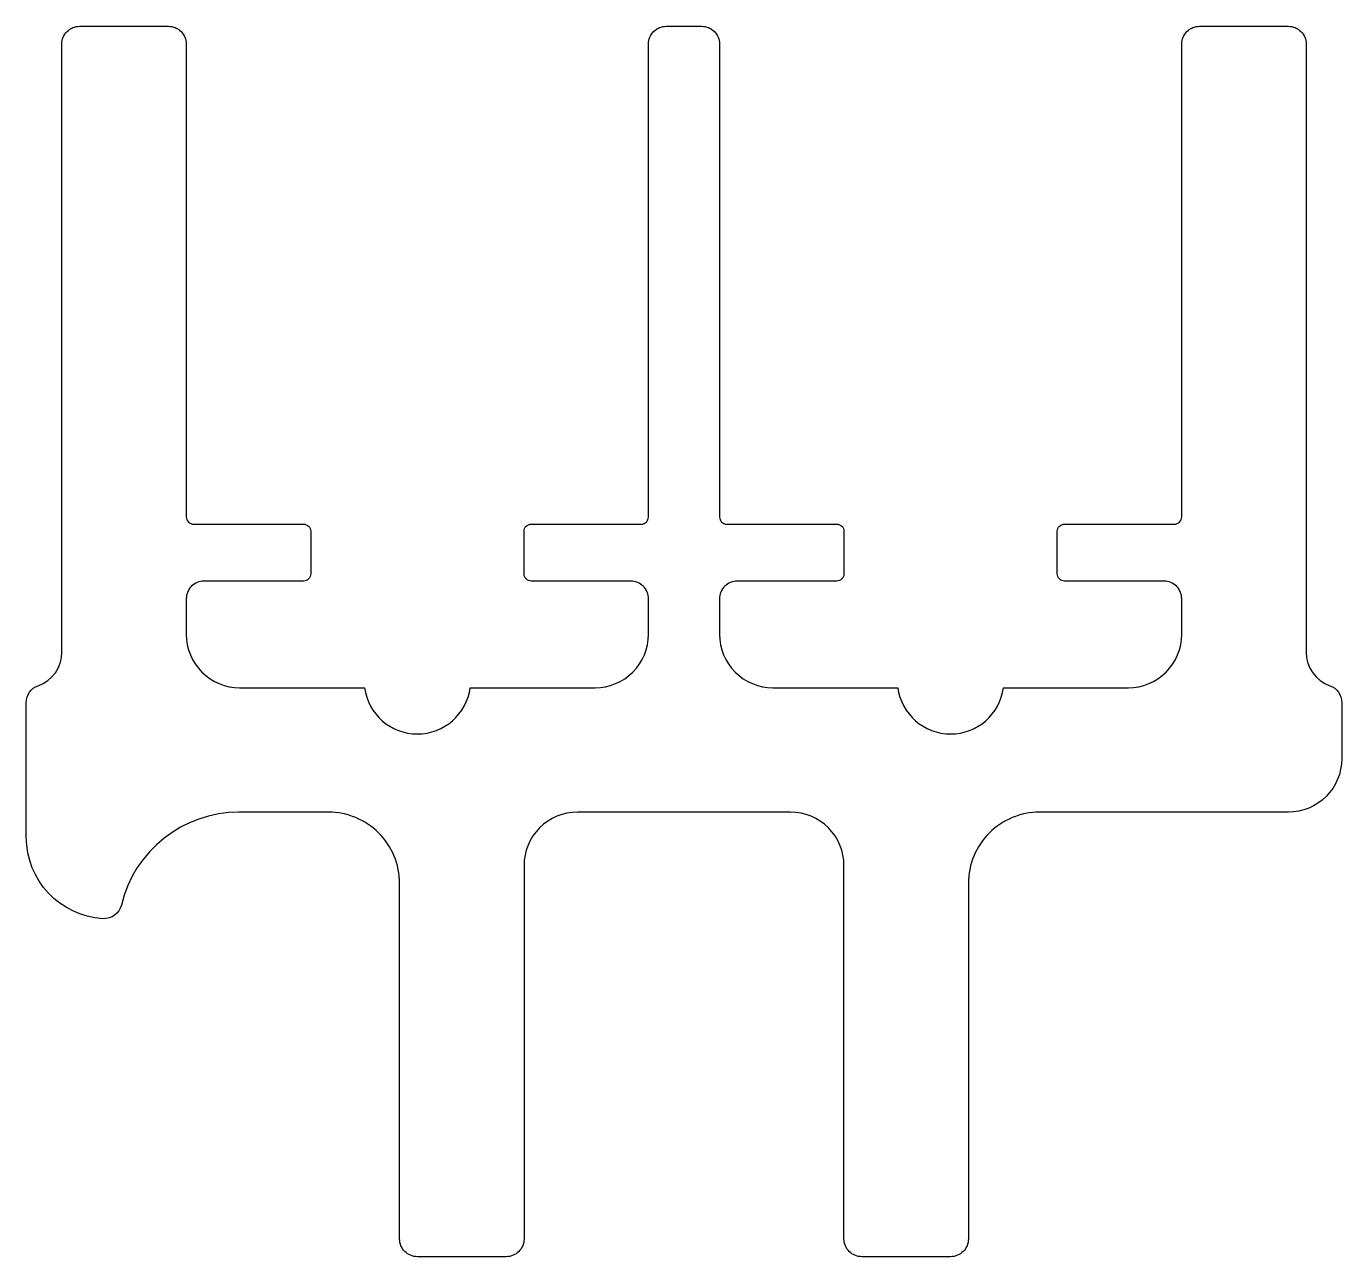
# Model space of a CAD drawing. Extents: x 158.7 to 195.7, y 205.9 to 240.5.
import ezdxf

# ---------------------------------------------------------------- set-up
doc = ezdxf.new("R2010")
doc.units = 0
doc.layers.get('0').update_dxf_attribs({"linetype": 'CONTINUOUS'})

msp = doc.modelspace()

# ---------------------------------------------------------------- linework, layer by layer
at = {"color": 7}
msp.add_lwpolyline([(178.689, 224.852, 0.414214), (178.189, 224.352), (178.189, 223.352, 0.414214), (179.689, 221.852), (183.202, 221.852, 0.874475), (186.176, 221.852), (189.689, 221.852, 0.414214), (191.189, 223.352), (191.189, 224.352, 0.414214), (190.689, 224.852), (187.889, 224.852, -0.414214), (187.689, 225.052), (187.689, 226.252, -0.414214), (187.889, 226.452), (190.989, 226.452, 0.414214), (191.189, 226.652), (191.189, 239.952, -0.414214), (191.689, 240.452), (194.189, 240.452, -0.414214), (194.689, 239.952), (194.689, 222.852, 0.317837), (195.356, 221.909, -0.317837), (195.689, 221.438), (195.689, 219.852, -0.414214), (194.189, 218.352), (187.189, 218.352, 0.414214), (185.189, 216.352), (185.189, 206.352, -0.414214), (184.689, 205.852), (182.189, 205.852, -0.414214), (181.689, 206.352), (181.689, 216.852, 0.414214), (180.189, 218.352), (174.189, 218.352, 0.414214), (172.689, 216.852), (172.689, 206.352, -0.414214), (172.189, 205.852), (169.689, 205.852, -0.414214), (169.189, 206.352), (169.189, 216.352, 0.414214), (167.189, 218.352), (164.67, 218.352, 0.347279), (161.362, 215.74, -0.364963), (160.845, 215.356, -0.395945), (158.689, 217.652), (158.689, 221.438, -0.317837), (159.022, 221.909, 0.317837), (159.689, 222.852), (159.689, 239.952, -0.414214), (160.189, 240.452), (162.689, 240.452, -0.414214), (163.189, 239.952), (163.189, 226.652, 0.414214), (163.389, 226.452), (166.489, 226.452, -0.414214), (166.689, 226.252), (166.689, 225.052, -0.414214), (166.489, 224.852), (163.689, 224.852, 0.414214), (163.189, 224.352), (163.189, 223.352, 0.414214), (164.689, 221.852), (168.202, 221.852, 0.874475), (171.176, 221.852), (174.689, 221.852, 0.414214), (176.189, 223.352), (176.189, 224.352, 0.414214), (175.689, 224.852), (172.889, 224.852, -0.414214), (172.689, 225.052), (172.689, 226.252, -0.414214), (172.889, 226.452), (175.989, 226.452, 0.414214), (176.189, 226.652), (176.189, 239.952, -0.414214), (176.689, 240.452), (177.689, 240.452, -0.414214), (178.189, 239.952), (178.189, 226.652, 0.414214), (178.389, 226.452), (181.489, 226.452, -0.414214), (181.689, 226.252), (181.689, 225.052, -0.414214), (181.489, 224.852)], format="xyb", close=True, dxfattribs=at)

doc.saveas('drawing.dxf')
